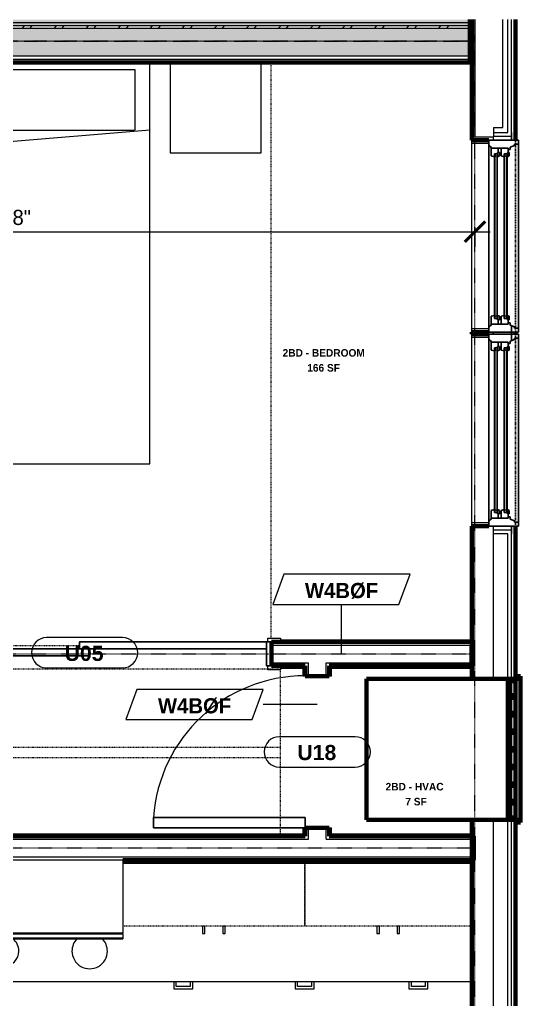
# Model space of a CAD drawing. Header units: inches. Extents: x -3862 to -1699, y -13 to 10420.
# Drawn here: x -2488 to -2388.9, y 10226.2 to 10420 of the extents above; entities that cross this region are included whole.
import ezdxf

# ---------------------------------------------------------------- set-up
doc = ezdxf.new("R2010")
doc.units = ezdxf.units.IN
doc.header["$MEASUREMENT"] = 0
for name, pattern in [('Dash', [0.25, 0.125, -0.125]), ('Dash 3_32_', [0.1875, 0.09375, -0.09375]), ('Double Dash 3_8_', [1, 0.375, -0.125, 0.125, -0.125, 0.125, -0.125])]:
    doc.linetypes.add(name, pattern=pattern)
for name, color, linetype, lineweight in [('0-3', 10, 'Double Dash 3_8_', 30), ('0-4', 250, 'Continuous', 18), ('0-5', 130, 'Continuous', 5), ('A-ANNO-DIMS', 211, 'Continuous', 9), ('A-ANNO-DIMS-32', 211, 'Continuous', 9), ('A-AREA-IDEN', 2, 'Continuous', 9), ('A-DETL-1', 90, 'Dash 3_32_', 18), ('A-DOOR', 31, 'Continuous', 18), ('A-DOOR-3', 31, 'Continuous', 9), ('A-DOOR-4', 31, 'Continuous', 30), ('A-DOOR-FRAM-3', 31, 'Continuous', 30), ('A-DOOR-IDEN', 31, 'Continuous', 9), ('A-GENM-1', 7, 'Continuous', 70), ('A-GLAZ-1', 10, 'Continuous', 30), ('A-GLAZ-2', 50, 'Continuous', 9), ('A-WALL', 113, 'Continuous', 18), ('A-WALL-1', 7, 'Continuous', 70), ('A-WALL-2', 250, 'Continuous', 18), ('A-WALL-3', 113, 'Continuous', 70), ('A-WALL-IDEN', 211, 'Continuous', 9), ('A-WALL-PATT-1', 50, 'Continuous', 9), ('A-WALL-PATT-2', 253, 'Continuous', 9), ('A-WALL-PATT-3', 8, 'Continuous', 9), ('C-PROP-LINE-1', 10, 'Double Dash 3_8_', 30), ('I-FURN', 30, 'Continuous', 9), ('I-FURN-HDLN', 30, 'Dash', 9), ('I-WALL-1', 7, 'Continuous', 70), ('Q-CASE', 31, 'Continuous', 9), ('Q-CASE-1', 31, 'Dash', 9), ('Q-CASE-HDLN', 31, 'Dash', 9), ('Q-SPCQ', 91, 'Continuous', 9)]:
    doc.layers.add(name, color=color, linetype=linetype, lineweight=lineweight)
doc.styles.add('Arial_B', font='arialbd.ttf', dxfattribs={"height": 3})
doc.styles.add('Century Gothic', font='ufonts.com_century-gothic.ttf', dxfattribs={"height": 3})
doc.styles.add('Century Gothic_B', font='GOTHICB.TTF', dxfattribs={"height": 3})
doc.styles.add('Century Gothic_B_1', font='GOTHICB.TTF', dxfattribs={"height": 1.5})
doc.dimstyles.new('OD_1__HACK', dxfattribs={"dimscale": 12, "dimtxt": 3.132505, "dimasz": 0.333333, "dimexe": 0.25, "dimexo": 0.166667, "dimgap": 0.041667, "dimtad": 1, "dimdec": 0, "dimzin": 3, "dimdsep": 46, "dimlunit": 4, "dimtxsty": 'Century Gothic', "dimblk1": 'OBLIQUE', "dimblk2": 'OBLIQUE', "dimsah": 1, "dimcen": 0.09, "dimdle": 0.25, "dimazin": 0, "dimtfac": 1, "dimtdec": 4, "dimtix": 1, "dimtmove": 0, "dimatfit": 3, "dimfxl": 1, "dimtvp": 1, "dimtfill": 1, "dimfrac": 2, "dimtolj": 1, "dimtzin": 0, "dimarcsym": 2})
pattern_1 = [(0, (0, 0), (10.24, 2.56), [0.422, -7.258, 0.422, -7.258, -40.96]), (0, (0, 0), (10.24, 2.56), [-15.36, 0.422, -14.938, 0.422, -7.258, -17.92]), (0, (0, 0), (10.24, 2.56), [-38.4, 0.422, -4.698, 0.422, -12.378]), (120, (3.84, 1.28), (-7.33702503, 7.58810013), [0.422, -7.258, 0.422, -7.258, -40.96]), (120, (3.84, 1.28), (-7.33702503, 7.58810013), [-15.36, 0.422, -14.938, 0.422, -7.258, -17.92]), (120, (3.84, 1.28), (-7.33702503, 7.58810013), [-38.4, 0.422, -4.698, 0.422, -12.378]), (240, (5.12, 6.4), (-2.90297497, -10.14810013), [0.422, -7.258, 0.422, -7.258, -40.96]), (240, (5.12, 6.4), (-2.90297497, -10.14810013), [-15.36, 0.422, -14.938, 0.422, -7.258, -17.92]), (240, (5.12, 6.4), (-2.90297497, -10.14810013), [-38.4, 0.422, -4.698, 0.422, -12.378])]

# ---------------------------------------------------------------- blocks, each defined once
blk = doc.blocks.new('Window-Double_Hung-Andersen-400_Series-Tilt_Wash - DOUBLE HUNG - COTTAGE - 1ST FLOOR-2889437-1ST FLOOR - 2BD C - ADA TYPE B')
at = {"layer": 'A-GLAZ-1'}
for p, q in [((-19.01, 0.94), (19.01, 0.94)), ((-19.01, -4.94), (-19.01, 0.94)), ((-17.67, 0.66), (-18, 0.94)), ((-17.67, 0.66), (-17.67, 0.44)), ((-17.67, 0.44), (-15.86, 0.44)), ((-17.42, -2.87), (-17.42, 0.44)), ((-15.86, 0.44), (-15.7, -0.19)), ((15.86, 0.44), (15.7, -0.19)), ((17.67, 0.44), (15.86, 0.44)), ((17.42, -2.87), (17.42, 0.44)), ((17.67, 0.66), (18, 0.94)), ((17.67, 0.66), (17.67, 0.44)), ((19.01, 0.94), (19.01, -4.94)), ((-17.42, -0.94), (-16.57, -0.94)), ((-17.42, -1.5), (-15.86, -1.5)), ((-16.57, -0.81), (-16.57, -1.16)), ((-15.7, -0.81), (-16.57, -0.81)), ((-15.86, -1.16), (-16.57, -1.16)), ((-16.29, -0.81), (-16.29, -0.19)), ((-15.7, -0.19), (-16.29, -0.19)), ((-15.86, -1.16), (-15.7, -0.81)), ((-15.86, -1.5), (-15.7, -2.13)), ((15.7, -0.19), (16.29, -0.19)), ((15.86, -1.16), (15.7, -0.81)), ((15.7, -0.81), (16.57, -0.81)), ((15.86, -1.5), (15.7, -2.13)), ((15.86, -1.16), (16.57, -1.16)), ((17.42, -1.5), (15.86, -1.5)), ((16.29, -0.81), (16.29, -0.19)), ((16.57, -0.81), (16.57, -1.16)), ((17.42, -0.94), (16.57, -0.94)), ((-19.01, -3.56), (-20.51, -3.56)), ((-17.92, -4.12), (-17.61, -3.31)), ((-17.61, -3.31), (-17.14, -3.31)), ((-17.42, -2.87), (-16.57, -2.87)), ((-17.14, -3.31), (-17.14, -2.87)), ((-16.57, -2.75), (-16.57, -3.09)), ((-15.7, -2.75), (-16.57, -2.75)), ((-15.86, -3.09), (-16.57, -3.09)), ((-16.29, -2.75), (-16.29, -2.13)), ((-15.7, -2.13), (-16.29, -2.13)), ((-15.86, -3.09), (-15.7, -2.75)), ((15.7, -2.13), (16.29, -2.13)), ((15.86, -3.09), (15.7, -2.75)), ((15.7, -2.75), (16.57, -2.75)), ((15.86, -3.09), (16.57, -3.09)), ((16.29, -2.75), (16.29, -2.13)), ((16.57, -2.75), (16.57, -3.09)), ((17.42, -2.87), (16.57, -2.87)), ((17.14, -3.31), (17.14, -2.87)), ((17.61, -3.31), (17.14, -3.31)), ((17.92, -4.12), (17.61, -3.31)), ((19.01, -3.56), (20.51, -3.56)), ((19.01, -4.94), (-19.01, -4.94)), ((-18.2, -4.12), (-17.92, -4.12)), ((-18.2, -4.94), (-18.2, -4.12)), ((18.2, -4.12), (17.92, -4.12)), ((18.2, -4.94), (18.2, -4.12))]:
    blk.add_line(p, q, dxfattribs=at)
at = {"layer": 'A-GLAZ-2'}
for p, q in [((-18.95, 4.31), (18.95, 4.31)), ((-18.95, 0.94), (-18.95, 4.31)), ((-18.32, 0.94), (-18.32, 4.31)), ((18.32, 0.94), (18.32, 4.31)), ((18.95, 4.31), (18.95, 0.94)), ((18.95, 0.94), (-18.95, 0.94)), ((-16.29, -0.31), (-15.7, -0.31)), ((-16.29, -0.69), (-15.7, -0.69)), ((-15.82, -0.69), (-15.82, -0.31)), ((-15.7, -0.19), (15.7, -0.19)), ((-15.7, -0.31), (15.7, -0.31)), ((-15.7, -0.69), (15.7, -0.69)), ((-15.7, -0.81), (15.7, -0.81)), ((16.29, -0.31), (15.7, -0.31)), ((16.29, -0.69), (15.7, -0.69)), ((15.82, -0.69), (15.82, -0.31)), ((-16.29, -2.25), (-15.7, -2.25)), ((-16.29, -2.63), (-15.7, -2.63)), ((-15.82, -2.63), (-15.82, -2.25)), ((-15.7, -2.13), (15.7, -2.13)), ((-15.7, -2.25), (15.7, -2.25)), ((-15.7, -2.63), (15.7, -2.63)), ((-15.7, -2.75), (15.7, -2.75)), ((16.29, -2.25), (15.7, -2.25)), ((16.29, -2.63), (15.7, -2.63)), ((15.82, -2.63), (15.82, -2.25))]:
    blk.add_line(p, q, dxfattribs=at)
blk = doc.blocks.new('V-Series_EWC4_SPVU_RFA_2015 - 1ST FLOOR-2484708-1ST FLOOR - 2BD C - ADA TYPE B')
at = {"layer": 'A-GENM-1'}
for p, q in [((-2095.82, 10290.15), (-2096.82, 10290.15)), ((-2096.82, 10290.15), (-2096.82, 10289.59)), ((-2095.82, 10289.59), (-2095.82, 10290.15)), ((-2096.82, 10289.59), (-2126.26, 10289.59)), ((-2126.26, 10289.59), (-2126.26, 10261.71)), ((-2097.82, 10286.36), (-2097.82, 10289.15)), ((-2097.82, 10289.15), (-2096.82, 10289.15)), ((-2095.82, 10289.59), (-2096.82, 10289.59)), ((-2096.82, 10289.59), (-2096.82, 10261.71)), ((-2096.82, 10289.59), (-2095.82, 10289.59)), ((-2096.82, 10289.15), (-2096.82, 10289.59)), ((-2095.82, 10261.71), (-2095.82, 10289.59)), ((-2096.82, 10286.36), (-2097.82, 10286.36)), ((-2096.82, 10285.86), (-2096.82, 10286.36)), ((-2097.82, 10282.87), (-2097.82, 10285.86)), ((-2097.82, 10285.86), (-2096.82, 10285.86)), ((-2096.82, 10282.87), (-2097.82, 10282.87)), ((-2097.82, 10279.39), (-2097.82, 10282.37)), ((-2097.82, 10282.37), (-2096.82, 10282.37)), ((-2096.82, 10282.37), (-2096.82, 10282.87)), ((-2096.82, 10279.39), (-2097.82, 10279.39)), ((-2097.82, 10275.9), (-2097.82, 10278.89)), ((-2097.82, 10278.89), (-2096.82, 10278.89)), ((-2096.82, 10278.89), (-2096.82, 10279.39)), ((-2096.82, 10275.9), (-2097.82, 10275.9)), ((-2097.82, 10272.42), (-2097.82, 10275.4)), ((-2097.82, 10275.4), (-2096.82, 10275.4)), ((-2096.82, 10275.4), (-2096.82, 10275.9)), ((-2096.82, 10272.42), (-2097.82, 10272.42)), ((-2097.82, 10268.93), (-2097.82, 10271.92)), ((-2097.82, 10271.92), (-2096.82, 10271.92)), ((-2096.82, 10271.92), (-2096.82, 10272.42)), ((-2096.82, 10268.93), (-2097.82, 10268.93)), ((-2096.82, 10268.43), (-2096.82, 10268.93)), ((-2097.82, 10265.45), (-2097.82, 10268.43)), ((-2097.82, 10268.43), (-2096.82, 10268.43)), ((-2096.82, 10265.45), (-2097.82, 10265.45)), ((-2097.82, 10262.15), (-2097.82, 10264.95)), ((-2097.82, 10264.95), (-2096.82, 10264.95)), ((-2096.82, 10264.95), (-2096.82, 10265.45)), ((-2126.26, 10261.71), (-2096.82, 10261.71)), ((-2096.82, 10262.15), (-2097.82, 10262.15)), ((-2096.82, 10261.71), (-2096.82, 10262.15)), ((-2096.82, 10261.71), (-2095.82, 10261.71)), ((-2095.82, 10261.71), (-2096.82, 10261.71)), ((-2096.82, 10261.71), (-2096.82, 10261.15)), ((-2096.82, 10261.15), (-2095.82, 10261.15)), ((-2095.82, 10261.15), (-2095.82, 10261.71))]:
    blk.add_line(p, q, dxfattribs=at)
blk = doc.blocks.new('Family - ___-2835903-1ST FLOOR - 2BD C - ADA TYPE B')
at = {"layer": 'C-PROP-LINE-1'}
blk.add_line((-2096.82, 10009.09), (-2096.82, 10420.04), dxfattribs=at)
blk = doc.blocks.new('CTR - 1st Phase - Shell_rvt-4-1ST FLOOR - 2BD C - ADA TYPE B')
at = {"layer": 'A-WALL-1'}
for p, q in [((-2105.45, 10420.04), (-2105.45, 10396.21)), ((-2096.82, 10396.21), (-2096.82, 10420.04)), ((-2105.45, 10396.21), (-2102.07, 10396.21)), ((-2102.07, 10358.19), (-2105.45, 10358.19)), ((-2105.45, 10358.19), (-2105.45, 10357.81)), ((-2096.82, 10357.81), (-2096.82, 10358.19)), ((-2105.45, 10357.81), (-2102.07, 10357.81)), ((-2102.07, 10319.79), (-2105.45, 10319.79)), ((-2105.45, 10319.79), (-2105.45, 10289.59)), ((-2096.82, 10204.21), (-2096.82, 10319.79)), ((-2105.45, 10289.59), (-2098.32, 10289.59)), ((-2098.32, 10289.59), (-2098.32, 10261.71)), ((-2098.32, 10261.71), (-2105.45, 10261.71)), ((-2105.45, 10261.71), (-2105.45, 10204.21))]:
    blk.add_line(p, q, dxfattribs=at)
at = {"layer": 'A-WALL-2'}
for p, q in [((-2104.82, 10420.04), (-2104.82, 10396.84)), ((-2099.32, 10398.71), (-2099.32, 10420.04)), ((-2098.32, 10397.71), (-2098.32, 10420.04)), ((-2097.57, 10396.96), (-2097.57, 10420.04)), ((-2101.14, 10398.71), (-2101.14, 10397.71)), ((-2101.14, 10398.71), (-2099.32, 10398.71)), ((-2104.82, 10396.84), (-2101.14, 10396.84)), ((-2101.14, 10397.71), (-2101.14, 10396.96)), ((-2101.14, 10397.71), (-2098.32, 10397.71)), ((-2101.14, 10396.96), (-2101.14, 10396.84)), ((-2101.14, 10396.96), (-2097.57, 10396.96)), ((-2101.14, 10396.21), (-2101.14, 10396.84)), ((-2105.45, 10396.15), (-2105.45, 10396.21)), ((-2105.45, 10358.19), (-2105.45, 10358.25)), ((-2101.14, 10357.81), (-2101.14, 10358.19)), ((-2105.45, 10357.75), (-2105.45, 10357.81)), ((-2105.45, 10319.79), (-2105.45, 10319.85)), ((-2101.14, 10319.04), (-2101.14, 10319.79)), ((-2097.57, 10319.04), (-2101.14, 10319.04)), ((-2101.14, 10318.29), (-2101.14, 10319.04)), ((-2098.32, 10318.29), (-2101.14, 10318.29)), ((-2101.14, 10289.59), (-2101.14, 10318.29)), ((-2098.32, 10289.59), (-2098.32, 10318.29)), ((-2097.57, 10204.96), (-2097.57, 10319.04)), ((-2101.14, 10205.71), (-2101.14, 10261.71)), ((-2098.32, 10205.71), (-2098.32, 10261.71))]:
    blk.add_line(p, q, dxfattribs=at)
at = {"layer": '0-3'}
blk.add_blockref('Family - ___-2835903-1ST FLOOR - 2BD C - ADA TYPE B', (0, 0), dxfattribs=at)
at = {"layer": '0-4', "rotation": 89.99999999999882}
for p in [(-2101.14, 10377.2), (-2101.14, 10338.8)]:
    blk.add_blockref('Window-Double_Hung-Andersen-400_Series-Tilt_Wash - DOUBLE HUNG - COTTAGE - 1ST FLOOR-2889437-1ST FLOOR - 2BD C - ADA TYPE B', p, dxfattribs=at)
at = {"layer": '0-4'}
blk.add_blockref('V-Series_EWC4_SPVU_RFA_2015 - 1ST FLOOR-2484708-1ST FLOOR - 2BD C - ADA TYPE B', (0, 0), dxfattribs=at)
blk = doc.blocks.new('CTR - 1st Phase - Common Walls_rvt-2-1ST FLOOR - 2BD C - ADA TYPE B')
at = {"layer": 'A-WALL-PATT-1'}
h = blk.add_hatch(dxfattribs=at)
h.set_pattern_fill('FP_4', color=256, style=0, pattern_type=2)
h.set_pattern_definition(pattern_1)
h.paths.add_polyline_path([(-2105.82, 10419.41), (-2105.82, 10420.04), (-2437.01, 10420.04), (-2436.39, 10419.41), (-2121.21, 10419.41)], flags=0)
h = blk.add_hatch(dxfattribs=at)
h.set_pattern_fill('FP_4', color=256, style=0, pattern_type=2)
h.set_pattern_definition(pattern_1)
h.paths.add_polyline_path([(-2105.82, 10418.79), (-2105.82, 10419.41), (-2437.1, 10419.41), (-2436.47, 10418.79), (-2121.21, 10418.79)], flags=0)
h = blk.add_hatch(dxfattribs=at)
h.set_pattern_fill('FP_4', color=256, style=0, pattern_type=2)
h.set_pattern_definition(pattern_1)
h.paths.add_polyline_path([(-2105.82, 10411.54), (-2105.82, 10412.16), (-2437.8, 10412.16), (-2438.43, 10411.54), (-2121.21, 10411.54)], flags=0)
at = {"layer": 'A-WALL-PATT-2'}
h = blk.add_hatch(dxfattribs=at)
h.set_pattern_fill('FP_2', color=256, style=0, pattern_type=2)
h.set_pattern_definition([(161.57, (0.16, 0.16), (-1.279773737, -0.000426766), [0, -9.107, 1.011, 0]), (18.43, (-0.16, 0.16), (-1.279773737, 0.000426766), [0, -9.107, 1.011, 0]), (108.43, (0.16, 0.16), (0.639452382, -3.199964008), [3.035, -7.083]), (71.57, (-0.16, 0.16), (0.639452382, 3.199964008), [3.035, -7.083])])
h.paths.add_polyline_path([(-2429.4, 10412.79), (-2105.82, 10412.79), (-2105.82, 10418.29), (-2437.56, 10418.29), (-2435.06, 10415.79), (-2438.06, 10412.79), (-2436.1, 10412.79)], flags=0)
at = {"layer": 'A-WALL-PATT-3'}
h = blk.add_hatch(dxfattribs=at)
h.set_pattern_fill('FP_3', color=256, style=0, pattern_type=2)
h.set_pattern_definition([(45, (0, 0), (-3.1678384, 3.1678384), []), (45, (0, 4.8), (-3.1678384, 3.1678384), [])])
h.paths.add_polyline_path([(-2105.82, 10418.29), (-2105.82, 10418.79), (-2437.36, 10418.79), (-2436.86, 10418.29), (-2121.21, 10418.29)], flags=0)
at = {"layer": 'A-WALL-2'}
for p, q in [((-2105.82, 10419.41), (-2436.39, 10419.41)), ((-2105.82, 10418.79), (-2435.76, 10418.79)), ((-2105.82, 10418.29), (-2435.26, 10418.29)), ((-2105.82, 10412.16), (-2437.8, 10412.16)), ((-2105.82, 10412.79), (-2437.18, 10412.79))]:
    blk.add_line(p, q, dxfattribs=at)
at = {"layer": 'I-WALL-1'}
for p, q in [((-2105.82, 10411.54), (-2105.82, 10420.04)), ((-2341.71, 10411.54), (-2105.82, 10411.54))]:
    blk.add_line(p, q, dxfattribs=at)
blk = doc.blocks.new('Basic Wall _ INT - W4BØF - _5_8 GYP - 2X4 WOOD_BATT_ - 5_8 GYP_ - ___-2695168-1ST FLOOR - 2BD C - ADA TYPE B')
at = {"layer": 'A-WALL'}
for p, q in [((-2303.67, 10258.62), (-2304.18, 10258.62)), ((-2138.37, 10258.62), (-2298.92, 10258.62)), ((-2298.5, 10258.91), (-2138.79, 10258.91)), ((-2105.45, 10258.62), (-2133.62, 10258.62)), ((-2133.21, 10258.91), (-2105.45, 10258.91))]:
    blk.add_line(p, q, dxfattribs=at)
at = {"layer": 'A-WALL', "flags": 128}
for points in [[(-2304.22, 10258.54), (-2304.21, 10258.56), (-2304.2, 10258.58), (-2304.19, 10258.6), (-2304.19, 10258.61), (-2304.18, 10258.62), (-2304.18, 10258.62)], [(-2304.18, 10258.62), (-2304.17, 10258.64), (-2304.15, 10258.7), (-2304.11, 10258.79), (-2304.06, 10258.91)]]:
    blk.add_lwpolyline(points, dxfattribs=at)
blk = doc.blocks.new('Basic Wall _ INT - W4BØF - _5_8 GYP - 2X4 WOOD_BATT_ - 5_8 GYP_ - ___-2695174-1ST FLOOR - 2BD C - ADA TYPE B')
at = {"layer": 'A-WALL'}
for p, q in [((-2305.81, 10297.31), (-2298.27, 10297.31)), ((-2298.27, 10297.02), (-2305.69, 10297.02)), ((-2143.27, 10297.31), (-2105.45, 10297.31)), ((-2105.45, 10297.02), (-2143.27, 10297.02))]:
    blk.add_line(p, q, dxfattribs=at)
at = {"layer": 'A-WALL', "flags": 128}
for points in [[(-2305.69, 10297.02), (-2305.69, 10297.04), (-2305.72, 10297.1), (-2305.76, 10297.19), (-2305.81, 10297.31)], [(-2305.65, 10296.94), (-2305.66, 10296.96), (-2305.67, 10296.98), (-2305.68, 10297), (-2305.68, 10297.01), (-2305.68, 10297.02), (-2305.69, 10297.02)]]:
    blk.add_lwpolyline(points, dxfattribs=at)
blk = doc.blocks.new('Basic Wall _ INT - W4BØF - _5_8 GYP - 2X4 WOOD_BATT_ - 5_8 GYP_ - ___-2695175-1ST FLOOR - 2BD C - ADA TYPE B')
at = {"layer": 'A-WALL'}
for p, q in [((-2298.92, 10292.02), (-2298.27, 10292.02)), ((-2143.27, 10292.02), (-2138.37, 10292.02)), ((-2133.62, 10292.02), (-2105.45, 10292.02)), ((-2298.5, 10291.74), (-2298.27, 10291.74)), ((-2143.27, 10291.74), (-2138.79, 10291.74)), ((-2133.21, 10291.74), (-2105.45, 10291.74))]:
    blk.add_line(p, q, dxfattribs=at)
blk = doc.blocks.new('Basic Wall _ INT - W4BØF - _5_8 GYP - 2X4 WOOD_BATT_ - 5_8 GYP_ - ___-2695177-1ST FLOOR - 2BD C - ADA TYPE B')
at = {"layer": 'A-WALL'}
for p, q in [((-2133.5, 10290.15), (-2133.5, 10292.15)), ((-2133.58, 10290.15), (-2133.62, 10290.15)), ((-2133.5, 10290.15), (-2133.58, 10290.15)), ((-2133.21, 10290.15), (-2133.5, 10290.15)), ((-2133.21, 10290.15), (-2133.21, 10291.74)), ((-2133.62, 10260.15), (-2133.58, 10260.15)), ((-2133.58, 10260.15), (-2133.5, 10260.15)), ((-2133.5, 10258.5), (-2133.5, 10260.15)), ((-2133.5, 10260.15), (-2133.21, 10260.15)), ((-2133.21, 10258.91), (-2133.21, 10260.15))]:
    blk.add_line(p, q, dxfattribs=at)
blk = doc.blocks.new('Basic Wall _ INT - W4BØF - _5_8 GYP - 2X4 WOOD_BATT_ - 5_8 GYP_ - ___-2695176-1ST FLOOR - 2BD C - ADA TYPE B')
at = {"layer": 'A-WALL'}
for p, q in [((-2138.5, 10292.15), (-2138.5, 10290.15)), ((-2138.79, 10290.15), (-2138.79, 10291.74)), ((-2138.5, 10290.15), (-2138.79, 10290.15)), ((-2138.42, 10290.15), (-2138.5, 10290.15)), ((-2138.37, 10290.15), (-2138.42, 10290.15)), ((-2138.79, 10260.15), (-2138.5, 10260.15)), ((-2138.79, 10258.91), (-2138.79, 10260.15)), ((-2138.5, 10260.15), (-2138.5, 10258.5)), ((-2138.5, 10260.15), (-2138.42, 10260.15)), ((-2138.42, 10260.15), (-2138.37, 10260.15))]:
    blk.add_line(p, q, dxfattribs=at)
blk = doc.blocks.new('SWING - SINGLE - FLUSH - 30_ x 70_ - MAGIC PAK DOOR - ACOUSTICAL SEAL - IN CLOSET-3199408-1ST FLOOR - 2BD C - ADA TYPE B')
at = {"layer": 'A-DOOR-3'}
blk.add_arc((15, -2.375), 30.067, 180, 266.18593, dxfattribs=at)
at = {"layer": 'A-DOOR-4'}
for p, q in [((13, -2.375), (13, -32.375)), ((15, -2.375), (13, -2.375)), ((15, -2.375), (15, -32.375)), ((15, -32.375), (13, -32.375))]:
    blk.add_line(p, q, dxfattribs=at)
blk = doc.blocks.new('SLIDING - FLUSH - 6-0 x 6-8-3203588-1ST FLOOR - 2BD C - ADA TYPE B')
at = {"layer": 'A-DOOR-3'}
for p, q in [((-38.75, 3.25), (-36.25, 3.25)), ((-38.75, 2.5), (-38.75, 3.25)), ((-36.25, 2.5), (-38.75, 2.5)), ((-36.25, 3.25), (-36.25, 2.5)), ((36.25, 3.25), (38.75, 3.25)), ((36.25, 2.5), (36.25, 3.25)), ((38.75, 2.5), (36.25, 2.5)), ((38.75, 3.25), (38.75, 2.5)), ((-38.75, -2.25), (-36.25, -2.25)), ((-38.75, -3), (-38.75, -2.25)), ((-36.25, -3), (-38.75, -3)), ((-36.25, -2.25), (-36.25, -3)), ((36.25, -2.25), (38.75, -2.25)), ((36.25, -3), (36.25, -2.25)), ((38.75, -3), (36.25, -3)), ((38.75, -2.25), (38.75, -3))]:
    blk.add_line(p, q, dxfattribs=at)
at = {"layer": 'A-DOOR-4'}
for p, q in [((-1, -0.875), (-1, 0.5)), ((-1, 0.5), (36, 0.5)), ((36, 0.5), (36, -0.875)), ((-36, -2.25), (-36, -0.875)), ((-36, -0.875), (1, -0.875)), ((36, -0.875), (-1, -0.875)), ((1, -0.875), (1, -2.25)), ((1, -2.25), (-36, -2.25))]:
    blk.add_line(p, q, dxfattribs=at)
at = {"layer": 'A-DOOR-FRAM-3'}
for p, q in [((-37, -2.25), (-37, 2.5)), ((-37, 2.5), (-36, 2.5)), ((-36, 2.5), (-36, -2.25)), ((36, 2.5), (37, 2.5)), ((36, -2.25), (36, 2.5)), ((37, 2.5), (37, -2.25)), ((-36, -2.25), (-37, -2.25)), ((37, -2.25), (36, -2.25))]:
    blk.add_line(p, q, dxfattribs=at)
blk = doc.blocks.new('OD_CW_Closet - OD_CW_Closet-2039040-1ST FLOOR - 2BD C - ADA TYPE B')
at = {"layer": 'Q-CASE-HDLN'}
for p, q in [((160.21, 24), (0.74, 24)), ((0.74, 24), (0.74, -9)), ((160.21, -9), (160.21, 24)), ((0.74, 8.5), (160.21, 8.5)), ((0.74, 6.5), (160.21, 6.5)), ((0.74, -9), (160.21, -9))]:
    blk.add_line(p, q, dxfattribs=at)
blk = doc.blocks.new('Bed-Standard - King 78_ x 80_-1242963-1ST FLOOR - 2BD C - ADA TYPE B')
at = {"layer": 'I-FURN'}
for p, q in [((-28.31, 37.57), (-28.31, -41.8)), ((49.69, -41.8), (49.69, 37.57)), ((-25.31, 36.2), (-25.31, 24.2)), ((-25.31, 36.2), (46.69, 36.2)), ((46.69, 36.2), (46.69, 24.2)), ((49.69, 24.2), (-28.31, 17.63)), ((-25.31, 24.2), (46.69, 24.2)), ((-28.31, -41.8), (49.69, -41.8))]:
    blk.add_line(p, q, dxfattribs=at)
at = {"layer": 'I-FURN-HDLN'}
for p, q in [((-64.31, 37.57), (-64.31, -77.07)), ((73.69, -76.32), (73.69, 37.57)), ((-39.73, -77.8), (-4.73, -77.8)), ((0.77, -77.8), (35.77, -77.8))]:
    blk.add_line(p, q, dxfattribs=at)
blk = doc.blocks.new('Table-Night Stand - 18_ x 18_ x 24_-1352623-1ST FLOOR - 2BD C - ADA TYPE B')
at = {"layer": 'I-FURN'}
for p, q in [((0.15, 17.87), (0.15, 0)), ((18.15, 0), (18.15, 17.87)), ((0.15, 0), (18.15, 0))]:
    blk.add_line(p, q, dxfattribs=at)
blk = doc.blocks.new('Range - 24_ x 30_-2806124-1ST FLOOR - 2BD C - ADA TYPE B')
at = {"layer": 'Q-SPCQ'}
blk.add_line((29.82, -22), (30, -22), dxfattribs=at)
for centre, radius, start, end in [((6.5, -6), 3.5, 360, 180), ((23.5, -6), 3, 0, 180), ((6.5, -6), 3.5, 180, 223.5665), ((6.5, -6), 3.5, 316.4706, 0), ((23.5, -6), 3, 180, 233.8773), ((23.5, -6), 3, 306.1227, 0), ((6.5, -6), 3.5, 261.0228, 278.9772)]:
    blk.add_arc(centre, radius, start, end, dxfattribs=at)
blk = doc.blocks.new('Base Cabinet 3 Drawer 230 - Base Cabinet 3 Drawer 230 24_-2554933-1ST FLOOR - 2BD C - ADA TYPE B')
at = {"layer": 'Q-CASE'}
for p, q in [((-1.14, -24), (-1.14, -25.5)), ((-0.64, -25), (-0.64, -24)), ((2.11, -25), (-0.64, -25)), ((2.11, -24), (2.11, -25)), ((2.61, -25.5), (2.61, -24)), ((-1.14, -25.5), (2.61, -25.5))]:
    blk.add_line(p, q, dxfattribs=at)
blk = doc.blocks.new('Base Cabinet 3 Drawer 230 - Base Cabinet 3 Drawer 230 21_-2578998-1ST FLOOR - 2BD C - ADA TYPE B')
at = {"layer": 'Q-CASE'}
for p, q in [((2.61, 25.5), (-1.14, 25.5)), ((-1.14, 25.5), (-1.14, 24)), ((2.61, 24), (2.61, 25.5)), ((-0.64, 24), (-0.64, 25)), ((-0.64, 25), (2.11, 25)), ((2.11, 25), (2.11, 24))]:
    blk.add_line(p, q, dxfattribs=at)
blk = doc.blocks.new('Base Cabinet 3 Drawer 230 - Base Cabinet 3 Drawer 230 24_-2578604-1ST FLOOR - 2BD C - ADA TYPE B')
at = {"layer": 'Q-CASE'}
for p, q in [((2.61, 25.5), (-1.14, 25.5)), ((-1.14, 25.5), (-1.14, 24)), ((2.61, 24), (2.61, 25.5)), ((-0.64, 24), (-0.64, 25)), ((-0.64, 25), (2.11, 25)), ((2.11, 25), (2.11, 24))]:
    blk.add_line(p, q, dxfattribs=at)
blk = doc.blocks.new('300 Series Wall Hung Cabinet_302 - 33_ X 36_-2578343-1ST FLOOR - 2BD C - ADA TYPE B')
at = {"layer": 'Q-CASE'}
for p, q in [((-2.25, -15.38), (-1.76, -15.38)), ((-2.25, -15.38), (-2.25, -16.87)), ((-1.76, -16.87), (-1.76, -15.38)), ((1.75, -15.38), (2.24, -15.38)), ((1.75, -15.38), (1.75, -16.87)), ((2.24, -16.87), (2.24, -15.38)), ((-2.25, -16.87), (-1.76, -16.87)), ((1.75, -16.87), (2.24, -16.87))]:
    blk.add_line(p, q, dxfattribs=at)
at = {"layer": 'Q-CASE-1'}
for p, q in [((16.5, -2.38), (-16.5, -2.38)), ((-16.5, -2.38), (-16.5, -15.38)), ((16.5, -15.38), (16.5, -2.38)), ((-16.5, -15.38), (16.5, -15.38))]:
    blk.add_line(p, q, dxfattribs=at)
blk = doc.blocks.new('300 Series Wall Hung Cabinet_302 - 36_ x 36_-2578291-1ST FLOOR - 2BD C - ADA TYPE B')
at = {"layer": 'Q-CASE'}
for p, q in [((-2.25, -15.38), (-1.76, -15.38)), ((-2.25, -15.38), (-2.25, -16.87)), ((-1.76, -16.87), (-1.76, -15.38)), ((1.75, -15.38), (2.24, -15.38)), ((1.75, -15.38), (1.75, -16.87)), ((2.24, -16.87), (2.24, -15.38)), ((-2.25, -16.87), (-1.76, -16.87)), ((1.75, -16.87), (2.24, -16.87))]:
    blk.add_line(p, q, dxfattribs=at)
at = {"layer": 'Q-CASE-1'}
for p, q in [((18, -2.38), (-18, -2.38)), ((-18, -2.38), (-18, -15.38)), ((18, -15.38), (18, -2.38)), ((-18, -15.38), (18, -15.38))]:
    blk.add_line(p, q, dxfattribs=at)
blk = doc.blocks.new('30quot_MicrowaveVent_11166 - 70cm miele oven-2804781-1ST FLOOR - 2BD C - ADA TYPE B')
at = {"layer": 'Q-CASE'}
for p, q in [((15.68, 15.6), (-14.2, 15.6)), ((-14.2, 15.39), (-14.2, 15.6)), ((8.88, 16.6), (7.69, 16.6)), ((7.69, 15.63), (7.69, 16.55)), ((8.88, 16.55), (8.88, 15.63)), ((15.68, 15.6), (15.68, 15.39)), ((-14.2, 14.61), (-14.2, 15.39)), ((15.68, 15.39), (-14.2, 15.39)), ((15.68, 14.61), (-14.2, 14.61)), ((-14.2, 0), (-14.2, 14.49)), ((-14.2, 14.49), (15.68, 14.49)), ((15.68, 15.39), (15.68, 14.61)), ((15.68, 14.49), (15.68, 0)), ((-14.2, 0), (15.68, 0))]:
    blk.add_line(p, q, dxfattribs=at)
blk = doc.blocks.new('DIMBLOCK78-1ST FLOOR - 2BD C - ADA TYPE B')
at = {"layer": 'A-ANNO-DIMS-32'}
for p, q in [((-2571.97, 10227.75), (-2571.97, 10212.68)), ((-2571.97, 10215.68), (-2571.97, 10227.75)), ((-2441.53, 10183.75), (-2441.53, 10218.68)), ((-2571.97, 10215.68), (-2441.53, 10215.68)), ((-2441.53, 10215.68), (-2441.53, 10183.75))]:
    blk.add_line(p, q, dxfattribs=at)
at = {"layer": 'A-ANNO-DIMS-32', "lineweight": 50}
for p, q in [((-2571.97, 10215.68), (-2569.97, 10217.68)), ((-2441.53, 10215.68), (-2439.53, 10217.68)), ((-2571.97, 10215.68), (-2573.97, 10213.68)), ((-2441.53, 10215.68), (-2443.53, 10213.68))]:
    blk.add_line(p, q, dxfattribs=at)
at = {"layer": 'A-ANNO-DIMS-32', "color": 0, "insert": (-2514.33, 10220.03), "char_height": 3, "width": 18.1984, "attachment_point": 1, "line_spacing_factor": 0.984502, "style": 'Century Gothic', "bg_fill": 3, "box_fill_scale": 1.25, "bg_fill_color": 256, "bg_fill_true_color": 13158600, "bg_fill_transparency": 0}
blk.add_mtext('10\' - 10"', dxfattribs=at)
blk = doc.blocks.new('_Oblique')
at = {"color": 0, "linetype": 'ByBlock', "lineweight": -2}
blk.add_line((-0.5, -0.5), (0.5, 0.5), dxfattribs=at)
blk = doc.blocks.new('DIMBLOCK83-1ST FLOOR - 2BD C - ADA TYPE B')
at = {"layer": 'A-ANNO-DIMS-32', "lineweight": 50}
for p, q in [((-2585.56, 10378.06), (-2583.56, 10380.06)), ((-2397.9, 10378.06), (-2395.9, 10380.06)), ((-2585.56, 10378.06), (-2587.56, 10376.06)), ((-2397.9, 10378.06), (-2399.9, 10376.06))]:
    blk.add_line(p, q, dxfattribs=at)
at = {"layer": 'A-ANNO-DIMS-32'}
for p, q in [((-2585.56, 10378.89), (-2585.56, 10375.06)), ((-2585.56, 10378.06), (-2585.56, 10378.89)), ((-2585.56, 10378.06), (-2394.9, 10378.06)), ((-2397.9, 10378.89), (-2397.9, 10375.06)), ((-2397.9, 10378.06), (-2397.9, 10378.89))]:
    blk.add_line(p, q, dxfattribs=at)
at = {"layer": 'A-ANNO-DIMS-32', "color": 0, "insert": (-2498.15, 10382.4), "char_height": 3, "width": 15.394, "attachment_point": 1, "line_spacing_factor": 0.984502, "style": 'Century Gothic', "bg_fill": 3, "box_fill_scale": 1.25, "bg_fill_color": 256, "bg_fill_true_color": 13158600, "bg_fill_transparency": 0}
blk.add_mtext('15\' - 8"', dxfattribs=at)
blk = doc.blocks.new('Door Tag - Type Mark-2601225-1ST FLOOR - 2BD C - ADA TYPE B')
at = {"layer": 'A-DOOR-IDEN'}
for p, q in [((0.234375, 0.09375), (-0.234375, 0.09375)), ((-0.234375, -0.09375), (0.234375, -0.09375))]:
    blk.add_line(p, q, dxfattribs=at)
for centre, start, end in [((-0.234375, 0), 90, 270), ((0.234375, 0), 270, 90)]:
    blk.add_arc(centre, 0.09375, start, end, dxfattribs=at)
blk = doc.blocks.new('Wall Tag - ONE-2663183-1ST FLOOR - 2BD C - ADA TYPE B')
at = {"layer": 'A-WALL-IDEN'}
for p, q in [((-0.3561, 0.0937), (-0.4244, -0.0937)), ((0.4244, 0.0937), (-0.3561, 0.0937)), ((0.3561, -0.0937), (0.4244, 0.0937)), ((-0.4244, -0.0937), (0.3561, -0.0937))]:
    blk.add_line(p, q, dxfattribs=at)

msp = doc.modelspace()

# ---------------------------------------------------------------- linework, layer by layer
at = {"layer": 'A-DETL-1'}
for p, q in [((-2397.9, 10415.79), (-2397.9, 10420.04)), ((-2397.9, 10415.79), (-2738.22, 10415.79)), ((-2732.98, 10415.79), (-2397.9, 10415.79)), ((-2397.9, 10017.09), (-2397.9, 10415.79)), ((-2398.23, 10294.52), (-2597.73, 10294.52)), ((-2398.11, 10256.12), (-2598.3, 10256.12))]:
    msp.add_line(p, q, dxfattribs=at)
at = {"layer": 'A-WALL'}
for p, q in [((-2438.1, 10296.27), (-2398.86, 10296.27)), ((-2398.86, 10292.77), (-2398.86, 10296.27)), ((-2438.1, 10292.77), (-2430.83, 10292.77)), ((-2430.83, 10290.15), (-2430.83, 10292.77)), ((-2427.33, 10292.77), (-2398.86, 10292.77)), ((-2427.33, 10290.15), (-2427.33, 10292.77)), ((-2430.83, 10257.87), (-2430.83, 10260.15)), ((-2427.33, 10257.87), (-2427.33, 10260.15)), ((-2592.62, 10257.87), (-2430.83, 10257.87)), ((-2427.33, 10257.87), (-2398.74, 10257.87)), ((-2398.74, 10254.37), (-2398.74, 10257.87)), ((-2570.22, 10254.37), (-2398.74, 10254.37)), ((-2533.59, 10229.75), (-2398.53, 10229.75))]:
    msp.add_line(p, q, dxfattribs=at)
at = {"layer": 'A-WALL-3'}
for p, q in [((-2398.23, 10296.9), (-2438.1, 10296.9)), ((-2438.1, 10296.9), (-2438.1, 10292.15)), ((-2398.23, 10292.15), (-2398.23, 10296.9)), ((-2438.1, 10292.15), (-2431.45, 10292.15)), ((-2431.45, 10292.15), (-2431.45, 10290.15)), ((-2426.7, 10292.15), (-2398.23, 10292.15)), ((-2426.7, 10290.15), (-2426.7, 10292.15)), ((-2431.45, 10290.15), (-2426.7, 10290.15)), ((-2431.45, 10260.15), (-2431.45, 10258.5)), ((-2426.7, 10260.15), (-2431.45, 10260.15)), ((-2426.7, 10258.5), (-2426.7, 10260.15)), ((-2431.45, 10258.5), (-2592, 10258.5)), ((-2398.11, 10258.5), (-2426.7, 10258.5)), ((-2398.11, 10253.75), (-2398.11, 10258.5)), ((-2467.53, 10253.75), (-2398.11, 10253.75)), ((-2398.53, 10253.75), (-2467.53, 10253.75)), ((-2467.53, 10253.37), (-2398.53, 10253.37)), ((-2398.53, 10253.37), (-2398.53, 10253.75))]:
    msp.add_line(p, q, dxfattribs=at)
at = {"layer": 'A-WALL-IDEN'}
for p, q in [((-2424.31, 10294.52), (-2424.31, 10304.33)), ((-2429.08, 10284.53), (-2439.79, 10284.53))]:
    msp.add_line(p, q, dxfattribs=at)

# ---------------------------------------------------------------- block references
at = {"layer": '0-5'}
for name in ['CTR - 1st Phase - Shell_rvt-4-1ST FLOOR - 2BD C - ADA TYPE B', 'CTR - 1st Phase - Common Walls_rvt-2-1ST FLOOR - 2BD C - ADA TYPE B']:
    msp.add_blockref(name, (-293.08, 0), dxfattribs=at)
at = {"layer": 'A-DOOR'}
for name, p, rotation in [('SLIDING - FLUSH - 6-0 x 6-8-3203588-1ST FLOOR - 2BD C - ADA TYPE B', (-2475.1, 10294.65), 180), ('SWING - SINGLE - FLUSH - 30_ x 70_ - MAGIC PAK DOOR - ACOUSTICAL SEAL - IN CLOSET-3199408-1ST FLOOR - 2BD C - ADA TYPE B', (-2429.08, 10275.15), 269.9999999999856)]:
    msp.add_blockref(name, p, dxfattribs=dict(at, rotation=rotation))
at = {"layer": 'A-DOOR-IDEN', "xscale": 31.99999999999999, "yscale": 31.99999999999999, "zscale": 31.99999999999999}
for p in [(-2475.1, 10294.77), (-2429.08, 10275.15)]:
    msp.add_blockref('Door Tag - Type Mark-2601225-1ST FLOOR - 2BD C - ADA TYPE B', p, dxfattribs=at)
at = {"layer": 'A-WALL'}
for name in ['Basic Wall _ INT - W4BØF - _5_8 GYP - 2X4 WOOD_BATT_ - 5_8 GYP_ - ___-2695174-1ST FLOOR - 2BD C - ADA TYPE B', 'Basic Wall _ INT - W4BØF - _5_8 GYP - 2X4 WOOD_BATT_ - 5_8 GYP_ - ___-2695175-1ST FLOOR - 2BD C - ADA TYPE B', 'Basic Wall _ INT - W4BØF - _5_8 GYP - 2X4 WOOD_BATT_ - 5_8 GYP_ - ___-2695176-1ST FLOOR - 2BD C - ADA TYPE B', 'Basic Wall _ INT - W4BØF - _5_8 GYP - 2X4 WOOD_BATT_ - 5_8 GYP_ - ___-2695177-1ST FLOOR - 2BD C - ADA TYPE B', 'Basic Wall _ INT - W4BØF - _5_8 GYP - 2X4 WOOD_BATT_ - 5_8 GYP_ - ___-2695168-1ST FLOOR - 2BD C - ADA TYPE B']:
    msp.add_blockref(name, (-293.08, 0), dxfattribs=at)
at = {"layer": 'A-WALL-IDEN', "xscale": 31.99999999999999, "yscale": 31.99999999999999, "zscale": 31.99999999999999}
for p in [(-2424.31, 10307.33), (-2453.37, 10284.53)]:
    msp.add_blockref('Wall Tag - ONE-2663183-1ST FLOOR - 2BD C - ADA TYPE B', p, dxfattribs=at)
at = {"layer": 'I-FURN'}
for name, p in [('Bed-Standard - King 78_ x 80_-1242963-1ST FLOOR - 2BD C - ADA TYPE B', (-2511.87, 10373.97)), ('Table-Night Stand - 18_ x 18_ x 24_-1352623-1ST FLOOR - 2BD C - ADA TYPE B', (-2458.33, 10393.67))]:
    msp.add_blockref(name, p, dxfattribs=at)
at = {"layer": 'Q-CASE', "rotation": 180}
for name, p in [('OD_CW_Closet - OD_CW_Closet-2039040-1ST FLOOR - 2BD C - ADA TYPE B', (-2435.62, 10282.5)), ('30quot_MicrowaveVent_11166 - 70cm miele oven-2804781-1ST FLOOR - 2BD C - ADA TYPE B', (-2481.73, 10253.75)), ('Base Cabinet 3 Drawer 230 - Base Cabinet 3 Drawer 230 24_-2578604-1ST FLOOR - 2BD C - ADA TYPE B', (-2430.86, 10253.75)), ('Base Cabinet 3 Drawer 230 - Base Cabinet 3 Drawer 230 21_-2578998-1ST FLOOR - 2BD C - ADA TYPE B', (-2408.36, 10253.75))]:
    msp.add_blockref(name, p, dxfattribs=at)
at = {"layer": 'Q-CASE'}
for name, p in [('300 Series Wall Hung Cabinet_302 - 36_ x 36_-2578291-1ST FLOOR - 2BD C - ADA TYPE B', (-2449.53, 10256.12)), ('300 Series Wall Hung Cabinet_302 - 33_ X 36_-2578343-1ST FLOOR - 2BD C - ADA TYPE B', (-2415.03, 10256.12)), ('Base Cabinet 3 Drawer 230 - Base Cabinet 3 Drawer 230 24_-2554933-1ST FLOOR - 2BD C - ADA TYPE B', (-2456.33, 10253.75))]:
    msp.add_blockref(name, p, dxfattribs=at)
at = {"layer": 'Q-SPCQ', "rotation": 180}
msp.add_blockref('Range - 24_ x 30_-2806124-1ST FLOOR - 2BD C - ADA TYPE B', (-2467.59, 10229.75), dxfattribs=at)

# ---------------------------------------------------------------- texts
at = {"layer": 'A-AREA-IDEN', "char_height": 1.5, "attachment_point": 1, "style": 'Century Gothic_B_1'}
for s, insert, width in [('2BD - BEDROOM', (-2435.94, 10354.85), 18.887), ('166 SF', (-2431.06, 10351.89), 7.07), ('2BD - HVAC', (-2415.57, 10269.02), 13.938), ('7 SF', (-2411.66, 10266.06), 4.444)]:
    msp.add_mtext(s, dxfattribs=dict(at, insert=insert, width=width))
at = {"layer": 'A-DOOR-IDEN', "char_height": 3, "width": 9.393, "attachment_point": 1, "style": 'Arial_B'}
for s, insert in [('U05', (-2479.04, 10296.15)), ('U18', (-2433.01, 10276.53))]:
    msp.add_mtext(s, dxfattribs=dict(at, insert=insert))
at = {"layer": 'A-WALL-IDEN', "char_height": 3, "width": 17.372, "attachment_point": 1, "style": 'Century Gothic_B'}
for insert in [(-2431.52, 10308.58), (-2460.59, 10285.78)]:
    msp.add_mtext('W4BØF', dxfattribs=dict(at, insert=insert))

# ---------------------------------------------------------------- next in the draw order: dimensions: what is measured, and where the dimension line sits
at = {"layer": 'A-ANNO-DIMS'}
for base, p1, p2, override, picture, middle in [((-2397.9, 10378.06), (-2585.56, 10380.89), (-2397.9, 10380.89), {"dimpost": '<>', "dimfxl": 187.658252}, 'DIMBLOCK83-1ST FLOOR - 2BD C - ADA TYPE B', (-2491.73, 10380.13)), ((-2441.53, 10215.68), (-2571.97, 10229.75), (-2441.53, 10181.75), {"dimpost": '<>', "dimfxl": 138.990762}, 'DIMBLOCK78-1ST FLOOR - 2BD C - ADA TYPE B', (-2506.75, 10217.76))]:
    dim = msp.add_linear_dim(base=base, p1=p1, p2=p2, dimstyle='OD_1__HACK', override=override, dxfattribs=at)
    dim.commit()
    dim.dimension.update_dxf_attribs({"geometry": picture, "text_midpoint": middle})

doc.saveas('drawing.dxf')
